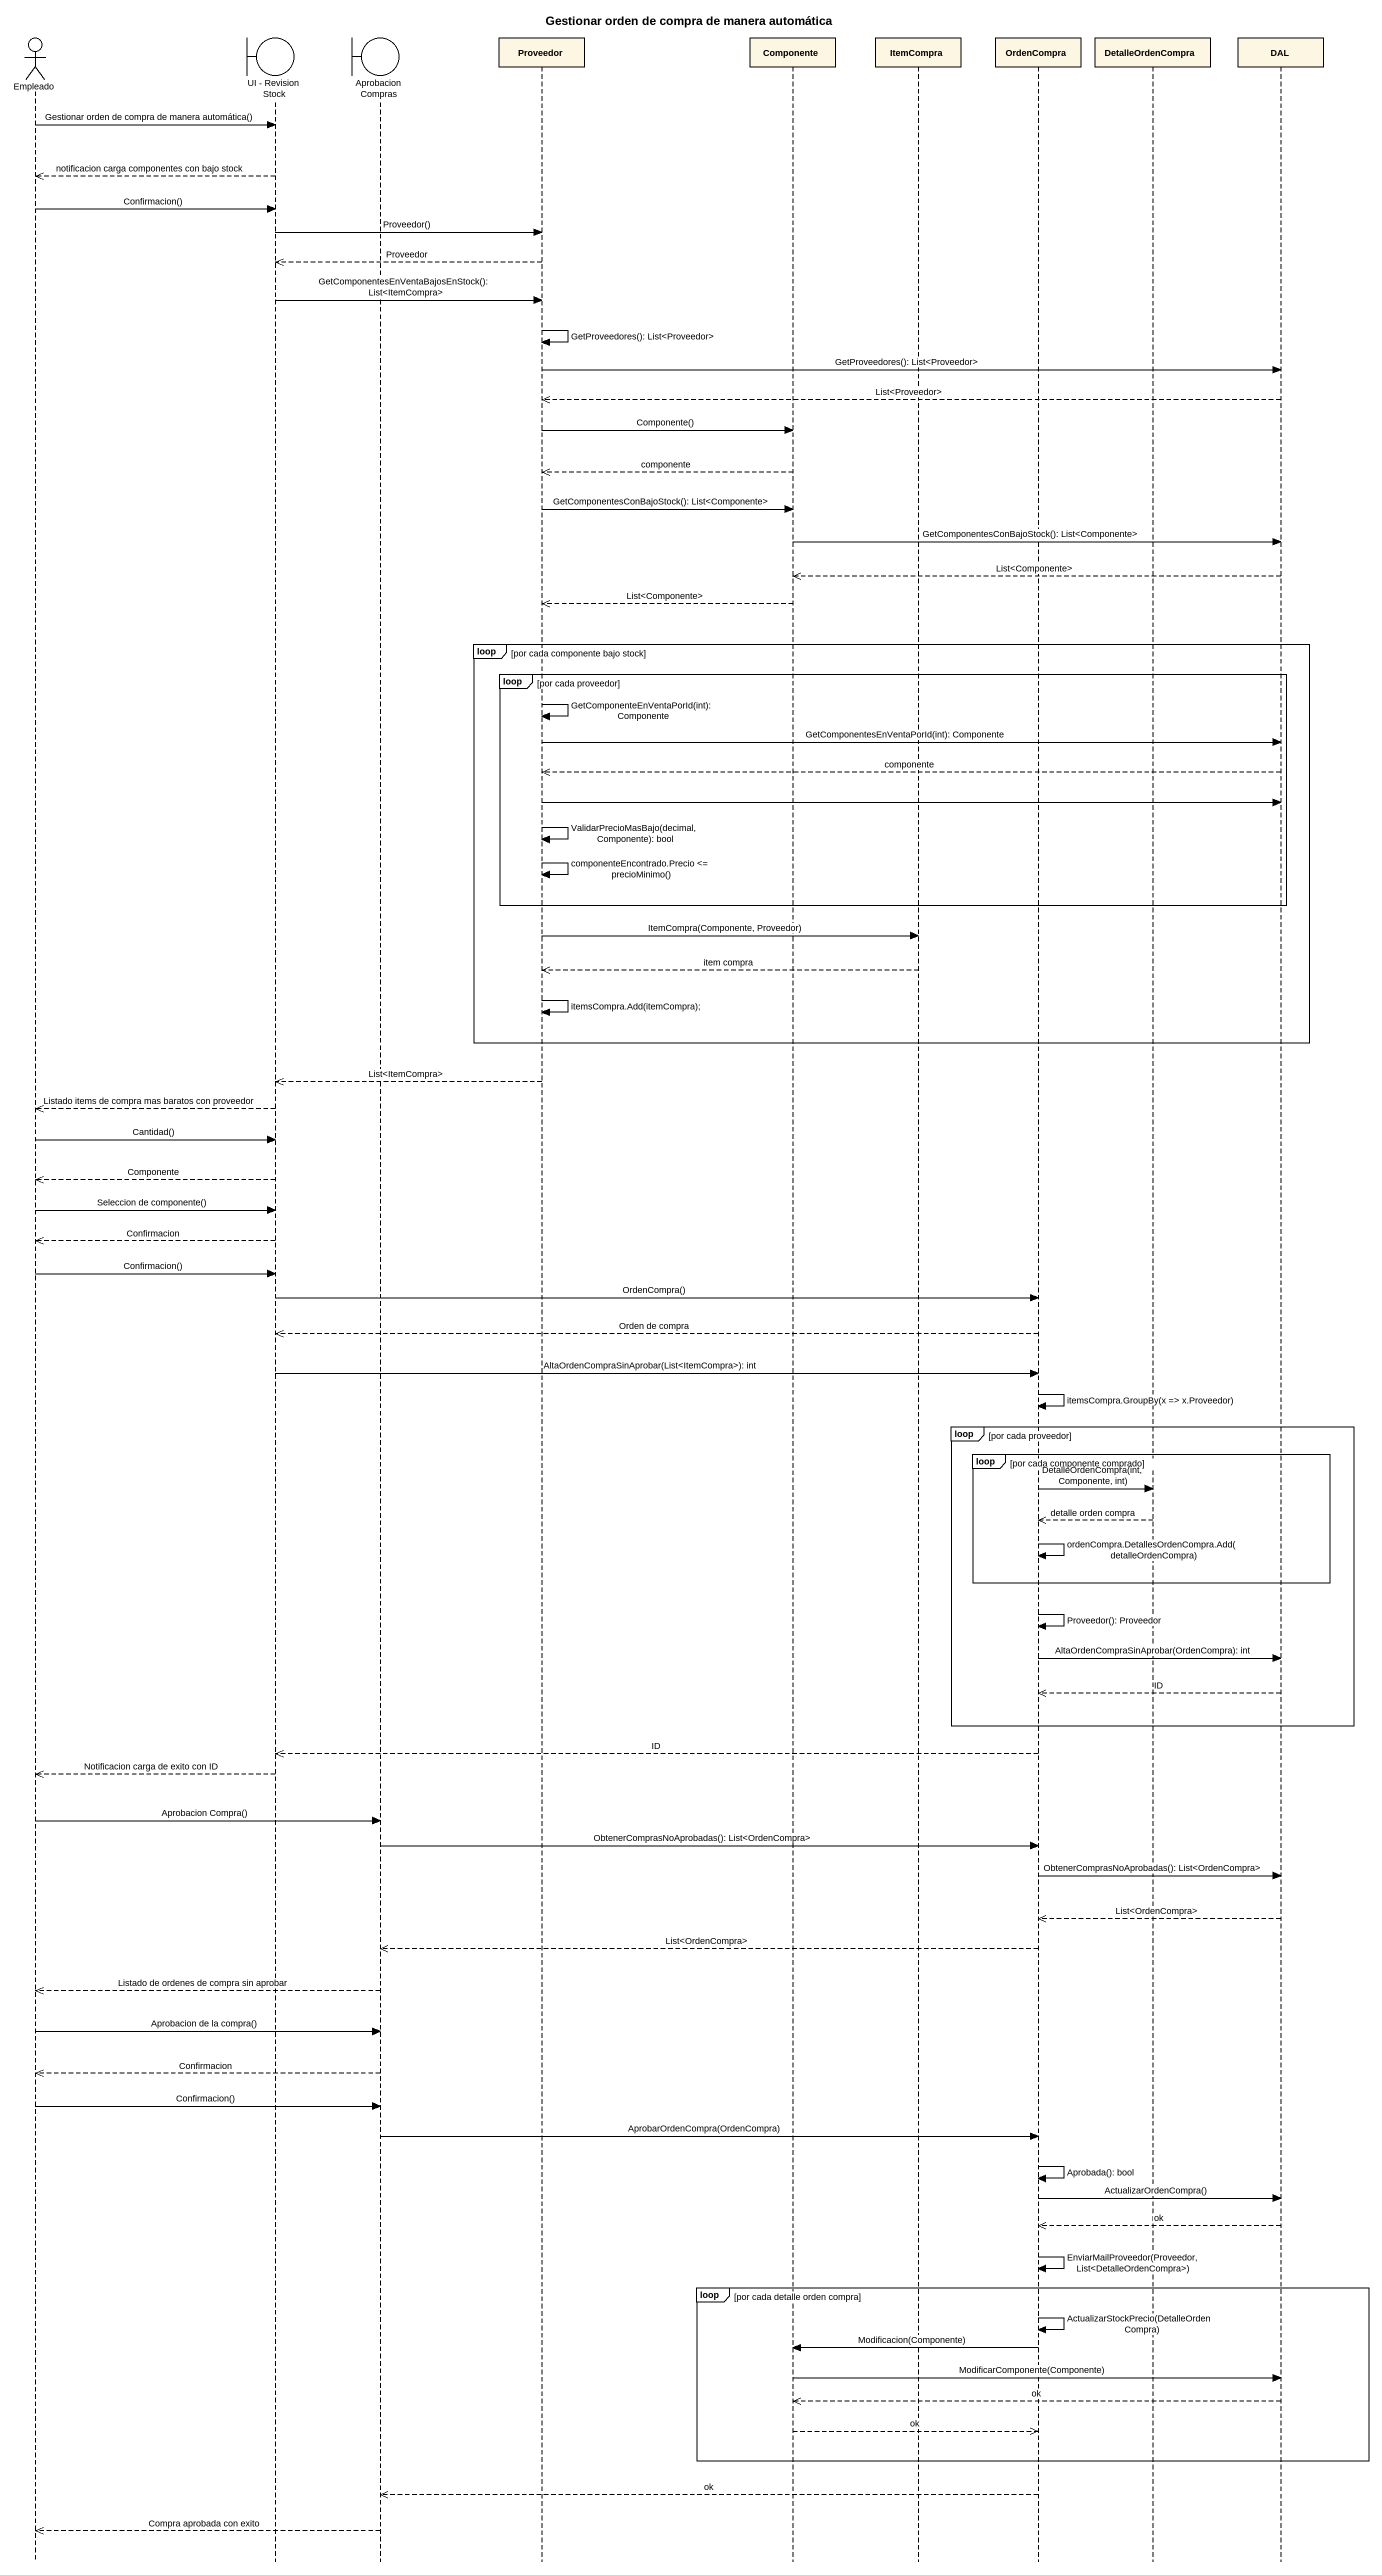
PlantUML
@startuml
title Gestionar orden de compra de manera automática
hide footbox
actor Empleado
boundary "UI - Revision Stock" as UI_Revision_Stock
boundary "Aprobacion Compras" as Aprobacion_Compras
participant Proveedor
participant Componente
participant ItemCompra
participant OrdenCompra
participant DetalleOrdenCompra
participant DAL

Empleado -> UI_Revision_Stock : Gestionar orden de compra de manera automática()
UI_Revision_Stock -->> Empleado : notificacion carga componentes con bajo stock
Empleado -> UI_Revision_Stock : Confirmacion()
UI_Revision_Stock -> Proveedor : Proveedor()
Proveedor -->> UI_Revision_Stock : Proveedor
UI_Revision_Stock -> Proveedor : GetComponentesEnVentaBajosEnStock(): List<ItemCompra>
Proveedor -> Proveedor : GetProveedores(): List<Proveedor>
Proveedor -> DAL : GetProveedores(): List<Proveedor>
DAL -->> Proveedor : List<Proveedor>
Proveedor -> Componente : Componente()
Componente -->> Proveedor : componente
Proveedor -> Componente : GetComponentesConBajoStock(): List<Componente>
Componente -> DAL : GetComponentesConBajoStock(): List<Componente>
DAL -->> Componente : List<Componente>
Componente -->> Proveedor : List<Componente>
loop por cada componente bajo stock
  loop por cada proveedor
    Proveedor -> Proveedor : GetComponenteEnVentaPorId(int): Componente
    Proveedor -> DAL : GetComponentesEnVentaPorId(int): Componente
    DAL -->> Proveedor : componente
    Proveedor -> DAL
    Proveedor -> Proveedor : ValidarPrecioMasBajo(decimal, Componente): bool
    Proveedor -> Proveedor : componenteEncontrado.Precio <= precioMinimo()
  end
  Proveedor -> ItemCompra : ItemCompra(Componente, Proveedor)
  ItemCompra -->> Proveedor : item compra
  Proveedor -> Proveedor : itemsCompra.Add(itemCompra);
end
Proveedor -->> UI_Revision_Stock : List<ItemCompra>
UI_Revision_Stock -->> Empleado : Listado items de compra mas baratos con proveedor
Empleado -> UI_Revision_Stock : Cantidad()
UI_Revision_Stock -->> Empleado : Componente
Empleado -> UI_Revision_Stock : Seleccion de componente()
UI_Revision_Stock -->> Empleado : Confirmacion
Empleado -> UI_Revision_Stock : Confirmacion()
UI_Revision_Stock -> OrdenCompra : OrdenCompra()
OrdenCompra -->> UI_Revision_Stock : Orden de compra
UI_Revision_Stock -> OrdenCompra : AltaOrdenCompraSinAprobar(List<ItemCompra>): int
OrdenCompra -> OrdenCompra : itemsCompra.GroupBy(x => x.Proveedor)
loop por cada proveedor
  loop por cada componente comprado
    OrdenCompra -> DetalleOrdenCompra : DetalleOrdenCompra(int, Componente, int)
    DetalleOrdenCompra -->> OrdenCompra : detalle orden compra
    OrdenCompra -> OrdenCompra : ordenCompra.DetallesOrdenCompra.Add(detalleOrdenCompra)
  end
  OrdenCompra -> OrdenCompra : Proveedor(): Proveedor
  OrdenCompra -> DAL : AltaOrdenCompraSinAprobar(OrdenCompra): int
  DAL -->> OrdenCompra : ID
end
OrdenCompra -->> UI_Revision_Stock : ID
UI_Revision_Stock -->> Empleado : Notificacion carga de exito con ID
Empleado -> Aprobacion_Compras : Aprobacion Compra()
Aprobacion_Compras -> OrdenCompra : ObtenerComprasNoAprobadas(): List<OrdenCompra>
OrdenCompra -> DAL : ObtenerComprasNoAprobadas(): List<OrdenCompra>
DAL -->> OrdenCompra : List<OrdenCompra>
OrdenCompra -->> Aprobacion_Compras : List<OrdenCompra>
Aprobacion_Compras -->> Empleado : Listado de ordenes de compra sin aprobar
Empleado -> Aprobacion_Compras : Aprobacion de la compra()
Aprobacion_Compras -->> Empleado : Confirmacion
Empleado -> Aprobacion_Compras : Confirmacion()
Aprobacion_Compras -> OrdenCompra : AprobarOrdenCompra(OrdenCompra)
OrdenCompra -> OrdenCompra : Aprobada(): bool
OrdenCompra -> DAL : ActualizarOrdenCompra()
DAL -->> OrdenCompra : ok
OrdenCompra -> OrdenCompra : EnviarMailProveedor(Proveedor, List<DetalleOrdenCompra>)
loop por cada detalle orden compra
  OrdenCompra -> OrdenCompra : ActualizarStockPrecio(DetalleOrdenCompra)
  OrdenCompra -> Componente : Modificacion(Componente)
  Componente -> DAL : ModificarComponente(Componente)
  DAL -->> Componente : ok
  Componente -->> OrdenCompra : ok
end
OrdenCompra -->> Aprobacion_Compras : ok
Aprobacion_Compras -->> Empleado : Compra aprobada con exito
@enduml
